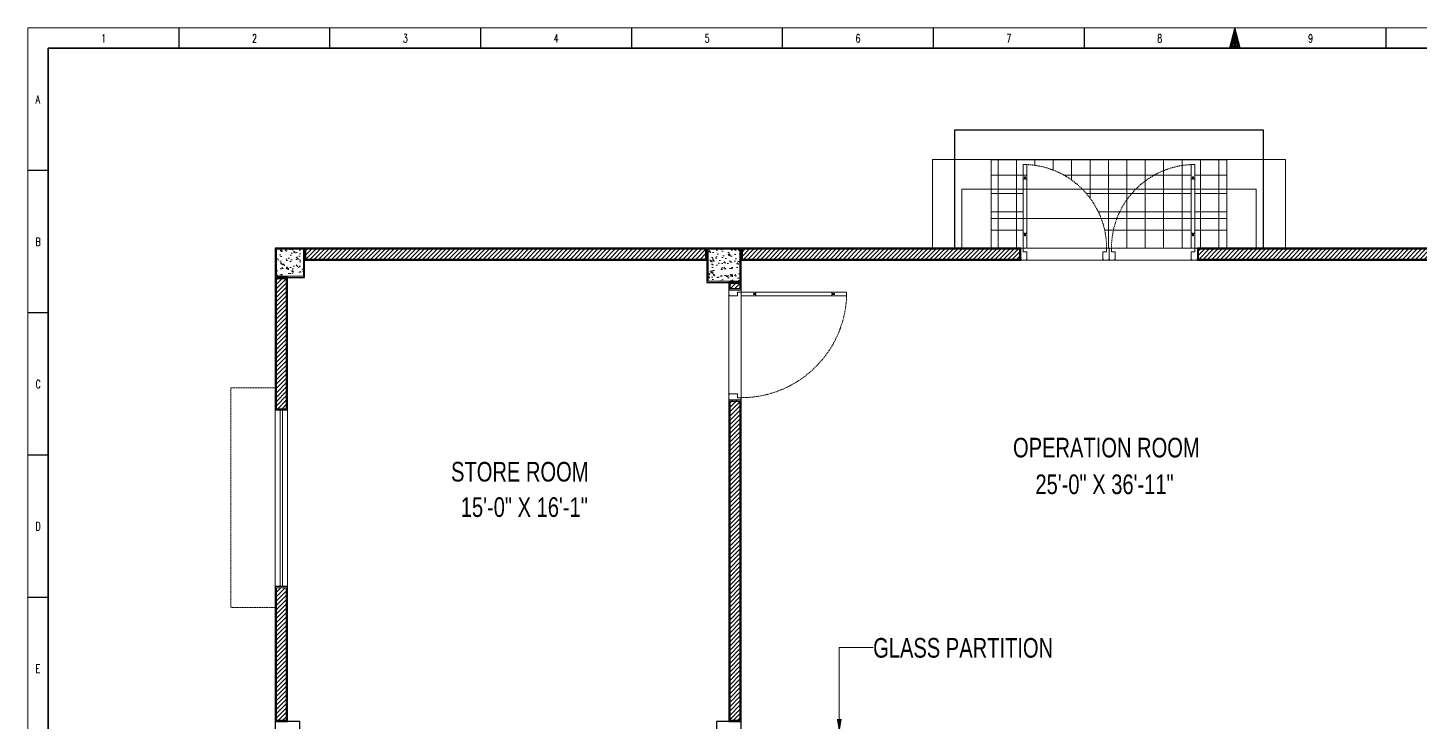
# Model space of a CAD drawing. Header units: inches. Extents: x -1976 to 101187, y -1884 to 17757.
# Drawn here: x -1976 to 12443, y 8605 to 15793 of the extents above; entities that cross this region are included whole.
import ezdxf
from ezdxf.enums import TextEntityAlignment as Align

# ---------------------------------------------------------------- set-up
doc = ezdxf.new("R2010")
doc.units = ezdxf.units.IN
doc.header["$MEASUREMENT"] = 0
doc.linetypes.add('DASH', pattern=[0.35, 0.25, -0.1])
doc.linetypes.add('DASHED', pattern=[0.75, 0.5, -0.25])
doc.layers.get('Defpoints').update_dxf_attribs({"lineweight": 0})
for name, color, linetype in [('COLLUM', 1, 'Continuous'), ('Plant Layout', 7, 'Continuous'), ('wall 05', 252, 'Continuous')]:
    doc.layers.add(name, color=color, linetype=linetype)
for name, color, linetype, lineweight in [('DOOR', 115, 'Continuous', 15), ('Glass', 5, 'Continuous', 9), ('HACTH', 8, 'Continuous', 9), ('MARKER', 171, 'Continuous', 15), ('Plaster Line', 252, 'Continuous', 15), ('railing', 232, 'Continuous', 15), ('Stair', 86, 'Continuous', 18), ('Sunshed', 5, 'Continuous', 15), ('Text', 252, 'Continuous', 15), ('WINDOW', 140, 'Continuous', 9)]:
    doc.layers.add(name, color=color, linetype=linetype, lineweight=lineweight)
doc.styles.add('Swiss721', font='swisscl.ttf')
doc.styles.add('TEG BORDER', font='txt_qlt.shx', dxfattribs={"width": 0.7, "bigfont": 'hztxt.shx'})
pattern_1 = [(90, (-3244143.78, -4347799.54), (-190.5, 3e-14), []), (180, (-3244143.78, -4347799.54), (-3e-14, -190.5), [])]
pattern_2 = [(50, (-10425179.34, -6143963.8), (136.6380648, -11.9542817), [14.2875, -157.1625]), (355, (-10425179.34, -6143963.8), (-26.432129, 143.2926015), [11.43, -125.73]), (100.4514, (-10425167.95, -6143964.79), (110.2060372, 131.3382328), [12.1425062, -133.5675723]), (46.1842, (-10425179.34, -6143925.7), (203.3094198, -31.5313722), [21.43125, -235.74375]), (96.6356, (-10425162.4, -6143928.32), (178.0532454, 185.5694544), [18.21376, -200.3513265]), (351.1842, (-10425179.34, -6143925.7), (178.0531005, 185.5695935), [17.145, -188.595]), (21, (-10425160.29, -6143935.22), (113.7107934, -76.6988987), [14.2875, -157.1625]), (326, (-10425160.29, -6143935.22), (46.3515707, 138.1410836), [11.43, -125.73]), (71.4514, (-10425150.81, -6143941.61), (160.0624107, 61.4420596), [12.1425062, -133.5675723]), (37.5, (-10425179.34, -6143963.797), (2.31645244, 63.41627915), [0, -124.206, 0, -127.635, 0, -126.20625]), (7.5, (-10425179.34, -6143963.8), (50.1147469, 75.1354311), [0, -72.771, 0, -121.3485, 0, -48.10125]), (327.5, (-10425221.82, -6143963.797), (101.6931741, -4.29670307), [0, -47.625, 0, -148.59, 0, -197.1675]), (317.5, (-10425240.87, -6143963.8), (111.09696526, 19.06999913), [0, -61.9125, 0, -98.679, 0, -140.0175])]
pattern_3 = [(45, (-10425179.34, -6143963.797), (-22.4506403, 22.4506403), [])]

# ---------------------------------------------------------------- blocks, each defined once
blk = doc.blocks.new('A$C4A7E7E9F')
at = {"layer": 'Defpoints'}
for points in [[(0, 5), (0.25, 5), (0.25, 4.75), (0, 4.75)], [(0, 0.25), (0.25, 0.25), (0.25, 0), (0, 0)], [(44.75, 5), (45, 5), (45, 4.75), (44.75, 4.75)], [(44.75, 0.25), (45, 0.25), (45, 0), (44.75, 0)]]:
    blk.add_lwpolyline(points, close=True, dxfattribs=at)
at = {"layer": 'DOOR'}
for points in [[(1.75, 10), (2, 10), (2, 11), (2.5, 11), (2.5, 5), (1, 5), (1, 11), (1.5, 11), (1.5, 10), (1.75, 10), (1.5, 10), (1.5, 11), (1, 11), (1, 42), (1.5, 42), (1.5, 43), (2, 43), (2, 42), (2.5, 42), (2.5, 11), (2.5, 48), (1, 48), (1, 42)], [(1, 5), (1, 3.5), (2.5, 3.5), (2.5, 0.25), (2.25, 0.25), (2.25, 0), (0.25, 0), (0.25, 0.25), (0, 0.25), (0, 4.75), (0.25, 4.75), (0.25, 5), (1, 5)], [(44, 5), (44, 3.5), (42.5, 3.5), (42.5, 0.25), (42.75, 0.25), (42.75, 0), (44.75, 0), (44.75, 0.25), (45, 0.25), (45, 4.75), (44.75, 4.75), (44.75, 5), (44, 5)]]:
    blk.add_lwpolyline(points, dxfattribs=at)
at = {"layer": 'DOOR', "linetype": 'DASHED', "lineweight": 0}
blk.add_arc((0.95, 4.98), 43.05, 0.0251, 87.941, dxfattribs=at)
at = {"layer": 'HACTH', "lineweight": 0, "ltscale": 10}
for p, q in [((1.5, 5), (44, 5)), ((2.25, 0), (42.75, 0))]:
    blk.add_line(p, q, dxfattribs=at)
blk = doc.blocks.new('A$C20C675F6')
at = {"layer": 'Defpoints'}
for points in [[(0.25, 72), (0.25, 71.75), (0, 71.75), (0, 72)], [(5, 72), (5, 71.75), (4.75, 71.75), (4.75, 72)], [(0.25, 36), (0.25, 36.25), (0, 36.25), (0, 36)], [(0.25, 36), (0.25, 35.75), (0, 35.75), (0, 36)], [(5, 36), (5, 36.25), (4.75, 36.25), (4.75, 36)], [(5, 36), (5, 35.75), (4.75, 35.75), (4.75, 36)], [(0.25, 0), (0.25, 0.25), (0, 0.25), (0, 0)], [(5, 0), (5, 0.25), (4.75, 0.25), (4.75, 0)]]:
    blk.add_lwpolyline(points, close=True, dxfattribs=at)
at = {"layer": 'DOOR'}
for points in [[(5, 71), (3.5, 71), (3.5, 69.5), (0.25, 69.5), (0.25, 69.75), (0, 69.75), (0, 71.75), (0.25, 71.75), (0.25, 72), (4.75, 72), (4.75, 71.75), (5, 71.75), (5, 71)], [(10, 70.25), (10, 70), (11, 70), (11, 69.5), (5, 69.5), (5, 71), (11, 71), (11, 70.5), (10, 70.5), (10, 70.25), (10, 70.5), (11, 70.5), (11, 71), (33, 71), (33, 70.5), (34, 70.5), (34, 70), (33, 70), (33, 69.5), (11, 69.5), (39, 69.5), (39, 71), (33, 71)], [(5, 37), (3.5, 37), (3.5, 38.5), (0.25, 38.5), (0.25, 38.25), (0, 38.25), (0, 36.25), (0.25, 36.25), (0.25, 36), (4.75, 36), (4.75, 36.25), (5, 36.25), (5, 37)], [(5, 35), (3.5, 35), (3.5, 33.5), (0.25, 33.5), (0.25, 33.75), (0, 33.75), (0, 35.75), (0.25, 35.75), (0.25, 36), (4.75, 36), (4.75, 35.75), (5, 35.75), (5, 35)], [(5, 1), (3.5, 1), (3.5, 2.5), (0.25, 2.5), (0.25, 2.25), (0, 2.25), (0, 0.25), (0.25, 0.25), (0.25, 0), (4.75, 0), (4.75, 0.25), (5, 0.25), (5, 1)], [(10, 1.75), (10, 2), (11, 2), (11, 2.5), (5, 2.5), (5, 1), (11, 1), (11, 1.5), (10, 1.5), (10, 1.75), (10, 1.5), (11, 1.5), (11, 1), (33, 1), (33, 1.5), (34, 1.5), (34, 2), (33, 2), (33, 2.5), (11, 2.5), (39, 2.5), (39, 1), (33, 1)]]:
    blk.add_lwpolyline(points, dxfattribs=at)
at = {"layer": 'DOOR', "linetype": 'DASHED', "lineweight": 0}
for centre, start, end in [((4.98, 71.06), 270.0403, 357.3754), ((4.98, 0.94), 2.6246, 89.9597)]:
    blk.add_arc(centre, 34.06, start, end, dxfattribs=at)
at = {"layer": 'HACTH', "lineweight": 0, "ltscale": 10}
for p, q in [((0, 2.25), (0, 69.75)), ((5, 1.5), (5, 69.5))]:
    blk.add_line(p, q, dxfattribs=at)
blk = doc.blocks.new('252 BORDER A2')
for p, q in [((37.12, 420), (37.12, 415)), ((74.25, 420), (74.25, 415)), ((111.38, 420), (111.38, 415)), ((148.5, 420), (148.5, 415)), ((185.63, 420), (185.63, 415)), ((222.75, 420), (222.75, 415)), ((259.88, 420), (259.88, 415)), ((297, 420), (297, 415)), ((334.12, 420), (334.12, 415)), ((0, 385), (5, 385)), ((0, 350), (5, 350)), ((0, 315), (5, 315)), ((0, 280), (5, 280))]:
    blk.add_line(p, q)
at = {"linetype": 'Continuous'}
for p, q in [((489, 415), (5, 415)), ((5, 415), (5, 5))]:
    blk.add_line(p, q, dxfattribs=at)
at = {"color": 5, "lineweight": 15}
blk.add_lwpolyline([(0, 420), (594, 420), (594, 0), (0, 0)], close=True, dxfattribs=at)
blk.add_lwpolyline([(297, 420), (295.66, 415), (298.34, 415), (297, 420), (296, 415), (296.33, 415), (297, 420), (296.67, 415), (297.33, 415), (297, 420), (297.67, 415), (298, 415), (297, 420)])
blk.add_lwpolyline([(5, 415), (589, 415), (589, 5), (5, 5)], close=True)
at = {"char_height": 2, "width": 2, "attachment_point": 1, "style": 'TEG BORDER'}
for s, insert in [('1', (18.05, 418.41)), ('2', (55.17, 418.41)), ('3', (92.3, 418.41)), ('4', (129.42, 418.41)), ('5', (166.55, 418.41)), ('6', (203.67, 418.41)), ('7', (240.8, 418.41)), ('8', (277.92, 418.41)), ('9', (315.05, 418.41)), ('A', (1.91, 403.39)), ('B', (1.91, 368.39)), ('C', (1.91, 333.39)), ('D', (1.91, 298.39)), ('E', (1.91, 263.39))]:
    blk.add_mtext(s, dxfattribs=dict(at, insert=insert))

msp = doc.modelspace()

# ---------------------------------------------------------------- hatches: boundary and pattern name
at = {"layer": 'HACTH', "ltscale": 10}
h = msp.add_hatch(dxfattribs=at)
h.set_pattern_fill('ANSI37', color=256, scale=1524, angle=45, style=0)
h.set_pattern_definition(pattern_1)
h.paths.add_polyline_path([(9196.1, 13513.9), (9246.9, 13513.9, -0.4006551), (10072.4, 14377.5), (10110.5, 14377.5), (10110.5, 14225.1), (10110.5, 13666.3), (10110.5, 13513.9), (10129.6, 13513.9), (10135.9, 13513.9), (10440.7, 13513.9), (10440.7, 14428.1), (8002.3, 14428.1), (8002.3, 13513.9), (8307.1, 13513.9), (8313.5, 13513.9), (8332.5, 13513.9), (8332.5, 13666.3), (8332.5, 14225.1), (8332.5, 14377.5), (8370.6, 14377.5, -0.4006551)])
h = msp.add_hatch(dxfattribs=at)
h.set_pattern_fill('ANSI37', color=256, scale=1524, angle=45, style=0)
h.set_pattern_definition(pattern_1)
h.paths.add_polyline_path([(8332.5, 14225.1), (8345.2, 14225.1), (8345.2, 14250.5), (8357.9, 14250.5), (8357.9, 14225.1), (8370.6, 14225.1), (8370.6, 14377.5), (8332.5, 14377.5)])
h.paths.add_polyline_path([(10072.4, 14225.1), (10072.4, 14377.5, 0.4006551), (9246.9, 13513.9), (10072.4, 13513.9), (10072.4, 13666.3)])
at = {"layer": 'HACTH'}
h = msp.add_hatch(dxfattribs=at)
h.set_pattern_fill('AR-CONC', color=256, scale=19.05, style=0)
h.set_pattern_definition(pattern_2)
h.paths.add_polyline_path([(877.6, 13501.2), (598.2, 13501.2), (598.2, 13221.8), (877.6, 13221.8)])
h = msp.add_hatch(dxfattribs=at)
h.set_pattern_fill('ANSI31', color=256, scale=254, style=0)
h.set_pattern_definition(pattern_3)
h.paths.add_polyline_path([(5043.2, 13399.6), (5043.2, 13501.2), (903, 13501.2), (903, 13399.6)])
h = msp.add_hatch(dxfattribs=at)
h.set_pattern_fill('AR-CONC', color=256, scale=19.05, style=0)
h.set_pattern_definition(pattern_2)
h.paths.add_polyline_path([(5398.8, 13501.2), (5068.6, 13501.2), (5068.6, 13171), (5398.8, 13171)])
h = msp.add_hatch(dxfattribs=at)
h.set_pattern_fill('ANSI31', color=256, scale=254, style=0)
h.set_pattern_definition(pattern_3)
h.paths.add_polyline_path([(8294.4, 13399.6), (8294.4, 13501.2), (5424.2, 13501.2), (5424.2, 13399.6)])
h = msp.add_hatch(dxfattribs=at)
h.set_pattern_fill('ANSI31', color=256, scale=254, style=0)
h.set_pattern_definition(pattern_3)
h.paths.add_polyline_path([(13653.8, 13399.6), (13653.8, 13501.2), (13400.4, 13501.2), (13400.4, 13399.6)])
h.paths.add_polyline_path([(10148.6, 13501.2), (10148.6, 13399.6), (13019.4, 13399.6), (13019.4, 13501.2)])
h = msp.add_hatch(dxfattribs=at)
h.set_pattern_fill('ANSI31', color=256, scale=254, style=0)
h.set_pattern_definition(pattern_3)
h.paths.add_polyline_path([(598.2, 11850.2), (699.8, 11850.2), (699.8, 13196.4), (598.2, 13196.4)])
h = msp.add_hatch(dxfattribs=at)
h.set_pattern_fill('ANSI31', color=256, scale=254, style=0)
h.set_pattern_definition([(45, (-3574042.153, -4350584.588), (-22.4506403, 22.4506403), [])])
h.paths.add_polyline_path([(5297.2, 13145.6), (5297.2, 13094.8), (5398.8, 13094.8), (5398.8, 13145.6)])
h = msp.add_hatch(dxfattribs=at)
h.set_pattern_fill('ANSI31', color=256, scale=254, style=0)
h.set_pattern_definition(pattern_3)
h.paths.add_polyline_path([(5297.2, 8624.4), (5398.8, 8624.4), (5398.8, 11939.1), (5297.2, 11939.1)])
h.paths.add_polyline_path([(852.2, 8472), (852.2, 8370.4), (3163.6, 8370.4), (3163.6, 6643.2), (1487.2, 6643.2), (1487.2, 6541.6), (3265.2, 6541.6), (3265.2, 8370.4), (5144.8, 8370.4), (5144.8, 8472)])
h.paths.add_polyline_path([(598.2, 8624.4), (699.8, 8624.4), (699.8, 9996), (598.2, 9996)])

# ---------------------------------------------------------------- linework, layer by layer
at = {"layer": 'COLLUM'}
for points in [[(585.5, 13209.1), (890.3, 13209.1), (890.3, 13513.9), (585.5, 13513.9)], [(5055.9, 13158.3), (5411.5, 13158.3), (5411.5, 13513.9), (5055.9, 13513.9)], [(585.5, 8103.7), (839.5, 8103.7), (839.5, 8611.7), (585.5, 8611.7)], [(5157.5, 8103.7), (5411.5, 8103.7), (5411.5, 8611.7), (5157.5, 8611.7)]]:
    msp.add_lwpolyline(points, close=True, dxfattribs=at)
at = {"layer": 'Glass', "ltscale": 10}
for points in [[(636.3, 10008.7), (636.3, 11837.5)], [(661.7, 10008.7), (661.7, 11837.5)]]:
    msp.add_lwpolyline(points, dxfattribs=at)
at = {"layer": 'MARKER'}
for q in [(6778.2, 9379.2), (6427.7, 8484.7)]:
    msp.add_line((6427.7, 9379.2), q, dxfattribs=at)
msp.add_solid([(6453.1, 8637.1), (6402.3, 8637.1), (6427.7, 8484.7)], dxfattribs=at)
at = {"layer": 'Plant Layout', "lineweight": 13}
for p, q in [((8332.5, 13513.9), (9196.1, 13513.9)), ((9246.9, 13513.9), (10110.5, 13513.9)), ((8351.6, 13386.9), (9177.1, 13386.9)), ((9266, 13386.9), (10091.5, 13386.9)), ((5284.5, 13037.7), (5284.5, 11983.6)), ((5411.5, 11964.5), (5411.5, 13056.7))]:
    msp.add_line(p, q, dxfattribs=at)
at = {"layer": 'Plaster Line'}
for p, q in [((699.8, 13196.4), (598.2, 13196.4)), ((598.2, 13196.4), (598.2, 11850.2)), ((699.8, 11850.2), (699.8, 13196.4)), ((598.2, 11850.2), (699.8, 11850.2)), ((699.8, 9996), (598.2, 9996)), ((598.2, 9996), (598.2, 8624.4)), ((699.8, 8624.4), (699.8, 9996)), ((598.2, 8624.4), (699.8, 8624.4))]:
    msp.add_line(p, q, dxfattribs=at)
for points in [[(598.2, 13221.8), (877.6, 13221.8), (877.6, 13501.2), (598.2, 13501.2)], [(5043.2, 13501.2), (903, 13501.2), (903, 13399.6), (5043.2, 13399.6)], [(5068.6, 13171), (5398.8, 13171), (5398.8, 13501.2), (5068.6, 13501.2)], [(8294.4, 13501.2), (5424.2, 13501.2), (5424.2, 13399.6), (8294.4, 13399.6)], [(13019.4, 13501.2), (10148.6, 13501.2), (10148.6, 13399.6), (13019.4, 13399.6)], [(5398.8, 13145.6), (5297.2, 13145.6), (5297.2, 13094.8), (5398.8, 13094.8)], [(5398.8, 11926.4), (5297.2, 11926.4), (5297.2, 8624.4), (5398.8, 8624.4)]]:
    msp.add_lwpolyline(points, close=True, dxfattribs=at)
at = {"layer": 'railing', "ltscale": 20}
for p, q in [((10440.7, 14428.1), (8002.3, 14428.1)), ((8002.3, 14428.1), (8002.3, 13513.9)), ((10440.7, 13513.9), (10440.7, 14428.1))]:
    msp.add_line(p, q, dxfattribs=at)
at = {"layer": 'Stair', "color": 4, "linetype": 'Continuous', "lineweight": 30, "ltscale": 10}
for p, q in [((10821.7, 14732.9), (7621.3, 14732.9)), ((7621.3, 14732.9), (7621.3, 13513.9)), ((10821.7, 13513.9), (10821.7, 14732.9))]:
    msp.add_line(p, q, dxfattribs=at)
at = {"layer": 'Stair', "linetype": 'Continuous', "ltscale": 10}
for points in [[(7392.7, 13514.2), (7392.7, 14428.6), (11050.3, 14428.6), (11050.3, 13513.9)], [(7697.5, 13514.2), (7697.5, 14123.8), (10745.5, 14123.8), (10745.5, 13513.9)], [(8002.3, 13514.2), (8002.3, 13514.2), (8002.3, 13819), (10440.7, 13819), (10440.7, 13819), (10440.7, 13513.9)]]:
    msp.add_lwpolyline(points, dxfattribs=at)
at = {"layer": 'Sunshed', "linetype": 'DASH'}
msp.add_lwpolyline([(585.5, 11837.5), (585.5, 12066.1), (128.3, 12066.1), (128.3, 9792.8), (128.3, 9792.8), (585.5, 9792.8), (585.5, 10008.7)], dxfattribs=at)
at = {"layer": 'wall 05'}
for p, q in [((712.5, 13209.1), (585.5, 13209.1)), ((585.5, 13209.1), (585.5, 11837.5)), ((712.5, 11837.5), (712.5, 13209.1)), ((585.5, 11837.5), (712.5, 11837.5)), ((712.5, 10008.7), (585.5, 10008.7)), ((585.5, 10008.7), (585.5, 8611.7)), ((712.5, 8611.7), (712.5, 10008.7)), ((585.5, 8611.7), (712.5, 8611.7))]:
    msp.add_line(p, q, dxfattribs=at)
for points in [[(5055.9, 13513.9), (890.3, 13513.9), (890.3, 13386.9), (5055.9, 13386.9)], [(8307.1, 13513.9), (5411.5, 13513.9), (5411.5, 13386.9), (8307.1, 13386.9)], [(13032.1, 13513.9), (10135.9, 13513.9), (10135.9, 13386.9), (13032.1, 13386.9)], [(5411.5, 13158.3), (5284.5, 13158.3), (5284.5, 13082.1), (5411.5, 13082.1)], [(5411.5, 11939.1), (5284.5, 11939.1), (5284.5, 8611.7), (5411.5, 8611.7)]]:
    msp.add_lwpolyline(points, close=True, dxfattribs=at)
at = {"layer": 'WINDOW', "linetype": 'Continuous', "ltscale": 10}
for points in [[(585.5, 10008.7), (585.5, 11837.5)], [(712.5, 10008.7), (712.5, 11837.5)]]:
    msp.add_lwpolyline(points, dxfattribs=at)

# ---------------------------------------------------------------- block references
at = {"xscale": 42.087546, "yscale": 42.087546, "zscale": 42.087546}
msp.add_blockref('252 BORDER A2', (-1975.5, -1883.7), dxfattribs=at)
at = {"layer": 'DOOR', "lineweight": 0, "xscale": 25.4, "yscale": 25.4, "zscale": 25.4}
for name, p, rotation in [('A$C20C675F6', (10135.9, 13386.9), 90), ('A$C4A7E7E9F', (5284.5, 13082.1), 270)]:
    msp.add_blockref(name, p, dxfattribs=dict(at, rotation=rotation))

# ---------------------------------------------------------------- texts
at = {"layer": 'Text', "style": 'Swiss721'}
for s, p in [('OPERATION ROOM', (9193.4, 11447.6)), ('STORE ROOM', (3119.1, 11197.9)), ('GLASS PARTITION', (7710.3, 9374.9))]:
    msp.add_text(s, height=203.2, dxfattribs=at).set_placement(p, align=Align.MIDDLE)
at = {"layer": 'Text', "char_height": 203.2, "attachment_point": 5, "style": 'Swiss721'}
for s, insert, width in [('\\A1;25\'-0" X 36\'-11"', (9174.8, 11066.2), 2337.621), ('\\A1;15\'-0" X 16\'-1"', (3165.9, 10830), 2376.982)]:
    msp.add_mtext(s, dxfattribs=dict(at, insert=insert, width=width))

doc.saveas('drawing.dxf')
